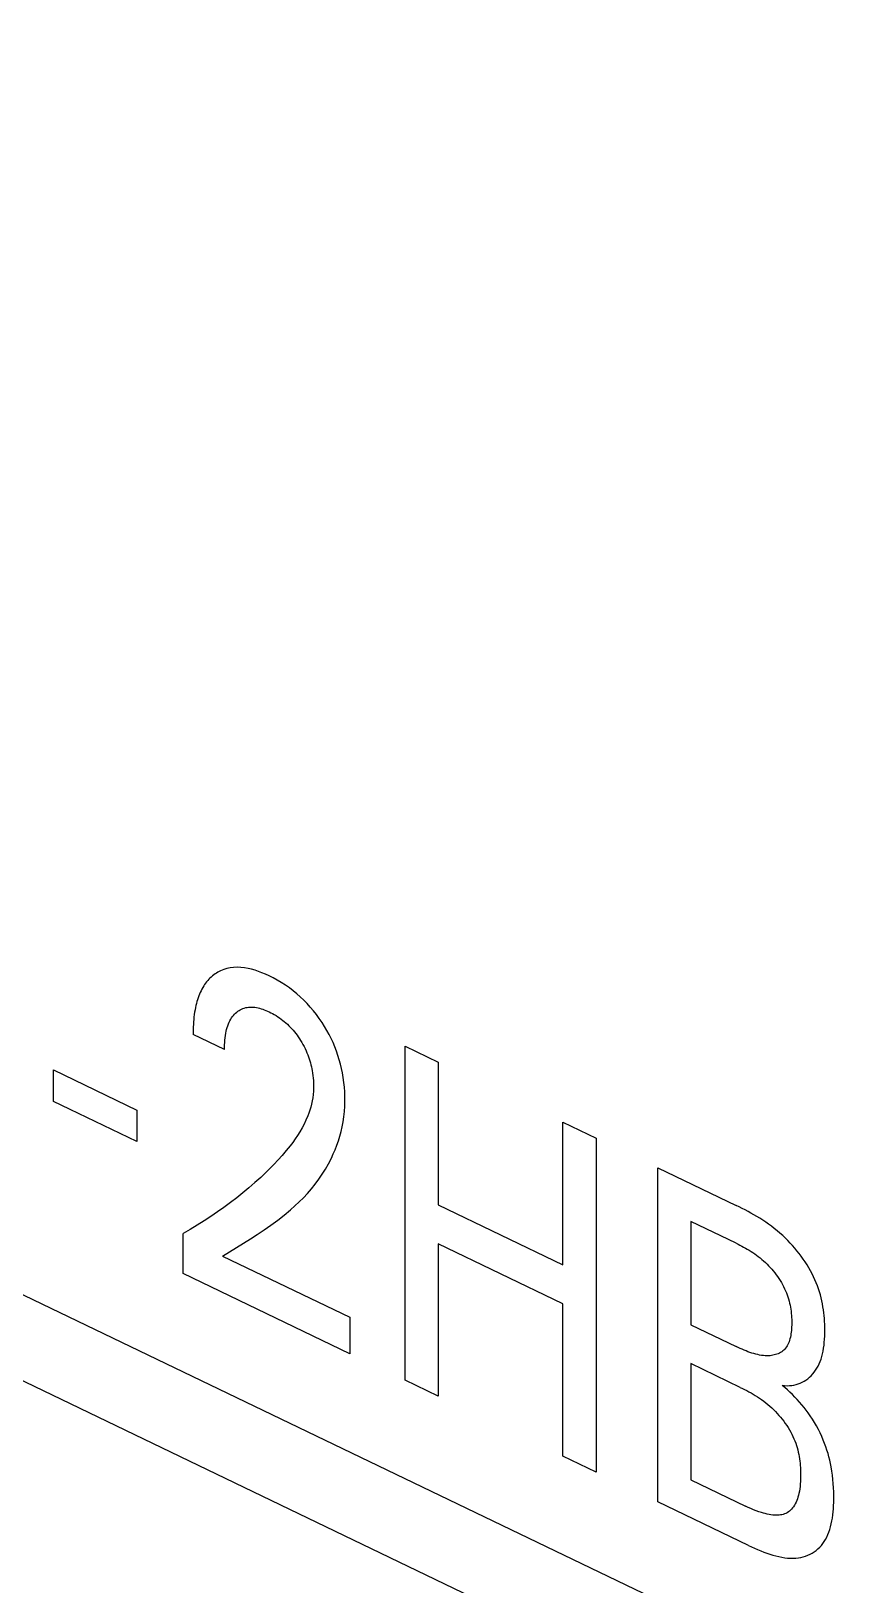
# Model space of a CAD drawing. Extents: x 0 to 420, y 0 to 297.
# Drawn here: x 192.9 to 196.3, y 121.57 to 128.03 of the extents above; entities that cross this region are included whole.
import ezdxf

# ---------------------------------------------------------------- set-up
doc = ezdxf.new("R2010")
doc.units = 0
doc.header["$LTSCALE"] = 23.1
doc.layers.add('40000_ISO', color=7, linetype='CONTINUOUS')

msp = doc.modelspace()

# ---------------------------------------------------------------- linework, layer by layer
at = {"layer": '40000_ISO', "color": 7, "linetype": 'CONTINUOUS'}
for p, q in [((151.239, 142.7894), (204.6505, 117.1157)), ((151.4456, 142.3318), (204.8571, 116.6581)), ((193.6592, 124.109), (193.6539, 124.1048)), ((193.6647, 124.113), (193.6592, 124.109)), ((193.6703, 124.1167), (193.6647, 124.113)), ((193.676, 124.1202), (193.6703, 124.1167)), ((193.6881, 124.1263), (193.676, 124.1202)), ((193.7007, 124.1315), (193.6881, 124.1263)), ((193.7139, 124.1355), (193.7007, 124.1315)), ((193.7276, 124.1385), (193.7139, 124.1355)), ((193.7418, 124.1402), (193.7276, 124.1385)), ((193.7564, 124.1408), (193.7418, 124.1402)), ((193.7715, 124.1402), (193.7564, 124.1408)), ((193.7869, 124.1386), (193.7715, 124.1402)), ((193.8025, 124.1359), (193.7869, 124.1386)), ((193.8167, 124.1326), (193.8025, 124.1359)), ((193.8311, 124.1285), (193.8167, 124.1326)), ((193.8455, 124.1237), (193.8311, 124.1285)), ((193.86, 124.1182), (193.8455, 124.1237)), ((193.8746, 124.1121), (193.86, 124.1182)), ((193.8892, 124.1054), (193.8746, 124.1121)), ((193.6066, 124.0437), (193.6033, 124.0366)), ((193.6102, 124.0506), (193.6066, 124.0437)), ((193.614, 124.0573), (193.6102, 124.0506)), ((193.6177, 124.0634), (193.614, 124.0573)), ((193.6216, 124.0693), (193.6177, 124.0634)), ((193.6256, 124.075), (193.6216, 124.0693)), ((193.6299, 124.0805), (193.6256, 124.075)), ((193.6343, 124.0858), (193.6299, 124.0805)), ((193.639, 124.0909), (193.6343, 124.0858)), ((193.6438, 124.0957), (193.639, 124.0909)), ((193.6487, 124.1004), (193.6438, 124.0957)), ((193.6539, 124.1048), (193.6487, 124.1004)), ((193.9063, 124.0968), (193.8892, 124.1054)), ((193.9234, 124.0875), (193.9063, 124.0968)), ((193.9404, 124.0774), (193.9234, 124.0875)), ((193.9572, 124.0666), (193.9404, 124.0774)), ((193.9739, 124.0548), (193.9572, 124.0666)), ((193.9892, 124.0433), (193.9739, 124.0548)), ((194.0042, 124.031), (193.9892, 124.0433)), ((193.5854, 123.982), (193.5835, 123.9736)), ((193.5874, 123.9902), (193.5854, 123.982)), ((193.5896, 123.9983), (193.5874, 123.9902)), ((193.5919, 124.0063), (193.5896, 123.9983)), ((193.5945, 124.0141), (193.5919, 124.0063)), ((193.5972, 124.0218), (193.5945, 124.0141)), ((193.6002, 124.0293), (193.5972, 124.0218)), ((193.6033, 124.0366), (193.6002, 124.0293)), ((194.0189, 124.018), (194.0042, 124.031)), ((194.0333, 124.0044), (194.0189, 124.018)), ((194.0474, 123.99), (194.0333, 124.0044)), ((194.0608, 123.9752), (194.0474, 123.99)), ((193.5753, 123.9139), (193.5746, 123.9036)), ((193.5762, 123.9241), (193.5753, 123.9139)), ((193.5773, 123.9342), (193.5762, 123.9241)), ((193.5786, 123.9443), (193.5773, 123.9342)), ((193.58, 123.9542), (193.5786, 123.9443)), ((193.5817, 123.964), (193.58, 123.9542)), ((193.5835, 123.9736), (193.5817, 123.964)), ((193.7233, 123.9122), (193.7265, 123.9189)), ((193.7265, 123.9189), (193.7298, 123.9248)), ((193.7298, 123.9248), (193.7333, 123.9304)), ((193.7333, 123.9304), (193.7371, 123.9359)), ((193.7371, 123.9359), (193.7412, 123.941)), ((193.7412, 123.941), (193.7455, 123.9458)), ((193.7455, 123.9458), (193.75, 123.9503)), ((193.75, 123.9503), (193.7549, 123.9545)), ((193.7549, 123.9545), (193.7596, 123.9582)), ((193.7596, 123.9582), (193.7645, 123.9615)), ((193.7645, 123.9615), (193.7697, 123.9645)), ((193.7697, 123.9645), (193.7751, 123.9672)), ((193.7751, 123.9672), (193.7807, 123.9695)), ((193.7807, 123.9695), (193.7865, 123.9715)), ((193.7865, 123.9715), (193.7924, 123.9731)), ((193.7924, 123.9731), (193.7984, 123.9742)), ((193.7984, 123.9742), (193.8046, 123.975)), ((193.8046, 123.975), (193.8108, 123.9755)), ((193.8108, 123.9755), (193.8173, 123.9755)), ((193.8173, 123.9755), (193.8238, 123.9752)), ((193.8238, 123.9752), (193.8305, 123.9746)), ((193.8305, 123.9746), (193.8372, 123.9735)), ((193.8372, 123.9735), (193.8436, 123.9722)), ((193.8436, 123.9722), (193.85, 123.9707)), ((193.85, 123.9707), (193.8565, 123.9688)), ((193.8565, 123.9688), (193.863, 123.9667)), ((193.863, 123.9667), (193.8695, 123.9643)), ((193.8695, 123.9643), (193.8761, 123.9617)), ((193.8761, 123.9617), (193.8827, 123.9589)), ((193.8827, 123.9589), (193.8892, 123.9558)), ((193.8892, 123.9558), (193.8966, 123.9522)), ((193.8966, 123.9522), (193.9039, 123.9484)), ((193.9039, 123.9484), (193.9112, 123.9443)), ((193.9112, 123.9443), (193.9184, 123.9399)), ((193.9184, 123.9399), (193.9256, 123.9353)), ((193.9256, 123.9353), (193.9328, 123.9304)), ((193.9328, 123.9304), (193.9399, 123.9252)), ((193.9399, 123.9252), (193.9465, 123.9202)), ((193.9465, 123.9202), (193.9529, 123.915)), ((193.9529, 123.915), (193.9593, 123.9095)), ((194.0737, 123.9599), (194.0608, 123.9752)), ((194.0862, 123.944), (194.0737, 123.9599)), ((194.0981, 123.9277), (194.0862, 123.944)), ((194.1095, 123.9109), (194.0981, 123.9277)), ((193.5735, 123.8723), (193.5734, 123.8617)), ((193.7039, 123.799), (193.5734, 123.8617)), ((193.5737, 123.8827), (193.5735, 123.8723)), ((193.5741, 123.8932), (193.5737, 123.8827)), ((193.5746, 123.9036), (193.5741, 123.8932)), ((193.7067, 123.8483), (193.708, 123.8577)), ((193.708, 123.8577), (193.7095, 123.867)), ((193.7095, 123.867), (193.7112, 123.875)), ((193.7112, 123.875), (193.7131, 123.8829)), ((193.7131, 123.8829), (193.7152, 123.8905)), ((193.7152, 123.8905), (193.7176, 123.898)), ((193.7176, 123.898), (193.7203, 123.9052)), ((193.7203, 123.9052), (193.7233, 123.9122)), ((193.9593, 123.9095), (193.9656, 123.9039)), ((193.9656, 123.9039), (193.9717, 123.898)), ((193.9717, 123.898), (193.9778, 123.8919)), ((193.9778, 123.8919), (193.9837, 123.8855)), ((193.9837, 123.8855), (193.9894, 123.879)), ((193.9894, 123.879), (193.995, 123.8724)), ((193.995, 123.8724), (194.0004, 123.8655)), ((194.0004, 123.8655), (194.0057, 123.8585)), ((194.0057, 123.8585), (194.0108, 123.8514)), ((194.0108, 123.8514), (194.0157, 123.8441)), ((194.1198, 123.8948), (194.1095, 123.9109)), ((194.1296, 123.8783), (194.1198, 123.8948)), ((194.1388, 123.8616), (194.1296, 123.8783)), ((194.1473, 123.8448), (194.1388, 123.8616)), ((193.7039, 123.799), (193.704, 123.809)), ((193.704, 123.809), (193.7043, 123.819)), ((193.7043, 123.819), (193.7049, 123.8289)), ((193.7049, 123.8289), (193.7056, 123.8386)), ((193.7056, 123.8386), (193.7067, 123.8483)), ((194.0157, 123.8441), (194.0204, 123.8367)), ((194.0204, 123.8367), (194.0255, 123.8284)), ((194.0255, 123.8284), (194.0303, 123.8199)), ((194.0303, 123.8199), (194.0349, 123.8114)), ((194.0349, 123.8114), (194.0392, 123.8028)), ((194.0392, 123.8028), (194.0432, 123.7941)), ((194.0432, 123.7941), (194.047, 123.7854)), ((194.047, 123.7854), (194.0505, 123.7767)), ((194.1553, 123.8278), (194.1473, 123.8448)), ((194.1626, 123.8107), (194.1553, 123.8278)), ((194.1696, 123.7925), (194.1626, 123.8107)), ((194.1759, 123.7744), (194.1696, 123.7925)), ((194.4553, 123.8126), (194.5929, 123.7465)), ((194.4553, 122.4246), (194.4553, 123.8126)), ((194.0505, 123.7767), (194.0536, 123.7684)), ((194.0536, 123.7684), (194.0564, 123.7602)), ((194.0564, 123.7602), (194.0589, 123.752)), ((194.0589, 123.752), (194.0613, 123.7438)), ((194.0613, 123.7438), (194.0634, 123.7356)), ((194.0634, 123.7356), (194.0653, 123.7275)), ((194.0653, 123.7275), (194.067, 123.7193)), ((194.1815, 123.7562), (194.1759, 123.7744)), ((194.1865, 123.7381), (194.1815, 123.7562)), ((194.1908, 123.7201), (194.1865, 123.7381)), ((194.1945, 123.7022), (194.1908, 123.7201)), ((194.5929, 123.7465), (194.5929, 123.1533)), ((192.9938, 123.7144), (193.3403, 123.5478)), ((192.9938, 123.5836), (192.9938, 123.7144)), ((194.067, 123.7193), (194.0686, 123.7113)), ((194.0686, 123.7113), (194.0703, 123.7008)), ((194.0703, 123.7008), (194.0718, 123.6905)), ((194.0718, 123.6905), (194.0729, 123.6802)), ((194.0729, 123.6802), (194.0738, 123.6701)), ((194.0738, 123.6701), (194.0744, 123.6601)), ((194.0744, 123.6601), (194.0746, 123.6502)), ((194.198, 123.6822), (194.1945, 123.7022)), ((194.2007, 123.6624), (194.198, 123.6822)), ((194.2028, 123.6428), (194.2007, 123.6624)), ((194.071, 123.5986), (194.0687, 123.5853)), ((194.0728, 123.6122), (194.071, 123.5986)), ((194.074, 123.6262), (194.0728, 123.6122)), ((194.0746, 123.6405), (194.074, 123.6262)), ((194.0746, 123.6502), (194.0746, 123.6405)), ((194.2042, 123.6235), (194.2028, 123.6428)), ((194.205, 123.6044), (194.2042, 123.6235)), ((194.2051, 123.5856), (194.205, 123.6044)), ((193.3403, 123.417), (192.9938, 123.5836)), ((193.3403, 123.5478), (193.3403, 123.417)), ((194.0547, 123.5352), (194.0502, 123.5235)), ((194.0588, 123.5473), (194.0547, 123.5352)), ((194.0625, 123.5597), (194.0588, 123.5473)), ((194.0658, 123.5723), (194.0625, 123.5597)), ((194.0687, 123.5853), (194.0658, 123.5723)), ((194.2005, 123.52), (194.2029, 123.5414)), ((194.2029, 123.5414), (194.2044, 123.5633)), ((194.2044, 123.5633), (194.2051, 123.5856)), ((194.0264, 123.4732), (194.0173, 123.4576)), ((194.0349, 123.4894), (194.0264, 123.4732)), ((194.0429, 123.5061), (194.0349, 123.4894)), ((194.0502, 123.5235), (194.0429, 123.5061)), ((194.1889, 123.4585), (194.1935, 123.4785)), ((194.1935, 123.4785), (194.1974, 123.4991)), ((194.1974, 123.4991), (194.2005, 123.52)), ((195.1113, 123.4973), (195.2489, 123.4312)), ((195.1113, 122.9041), (195.1113, 123.4973)), ((193.977, 123.3993), (193.9609, 123.379)), ((193.9876, 123.4133), (193.977, 123.3993)), ((193.9979, 123.4277), (193.9876, 123.4133)), ((194.0078, 123.4424), (193.9979, 123.4277)), ((194.0173, 123.4576), (194.0078, 123.4424)), ((194.1641, 123.3829), (194.1712, 123.4011)), ((194.1712, 123.4011), (194.1777, 123.4198)), ((194.1777, 123.4198), (194.1836, 123.4389)), ((194.1836, 123.4389), (194.1889, 123.4585)), ((195.2489, 123.4312), (195.2489, 122.0431)), ((193.9272, 123.3401), (193.9097, 123.3214)), ((193.9442, 123.3593), (193.9272, 123.3401)), ((193.9609, 123.379), (193.9442, 123.3593)), ((194.1366, 123.3246), (194.1485, 123.3479)), ((194.1485, 123.3479), (194.1566, 123.3652)), ((194.1566, 123.3652), (194.1641, 123.3829)), ((193.855, 123.2679), (193.8307, 123.2459)), ((193.8735, 123.2854), (193.855, 123.2679)), ((193.8918, 123.3032), (193.8735, 123.2854)), ((193.9097, 123.3214), (193.8918, 123.3032)), ((194.096, 123.2597), (194.1103, 123.2805)), ((194.1103, 123.2805), (194.1238, 123.3021)), ((194.1238, 123.3021), (194.1366, 123.3246)), ((195.5055, 123.3078), (195.8313, 123.1512)), ((195.5055, 121.9198), (195.5055, 123.3078)), ((193.7807, 123.2036), (193.7551, 123.1832)), ((193.8059, 123.2245), (193.7807, 123.2036)), ((193.8307, 123.2459), (193.8059, 123.2245)), ((194.0491, 123.2015), (194.0654, 123.2202)), ((194.0654, 123.2202), (194.081, 123.2396)), ((194.081, 123.2396), (194.096, 123.2597)), ((193.702, 123.1432), (193.6749, 123.124)), ((193.7288, 123.1629), (193.702, 123.1432)), ((193.7551, 123.1832), (193.7288, 123.1629)), ((193.9788, 123.133), (193.9971, 123.1493)), ((193.9971, 123.1493), (194.015, 123.1661)), ((194.015, 123.1661), (194.0323, 123.1835)), ((194.0323, 123.1835), (194.0491, 123.2015)), ((194.5929, 123.1533), (195.1113, 122.9041)), ((195.8436, 123.1452), (195.8313, 123.1512)), ((195.8559, 123.1391), (195.8436, 123.1452)), ((195.8682, 123.1328), (195.8559, 123.1391)), ((193.6191, 123.0869), (193.5905, 123.0689)), ((193.6475, 123.1054), (193.6191, 123.0869)), ((193.6749, 123.124), (193.6475, 123.1054)), ((193.8974, 123.0693), (193.9252, 123.0897)), ((193.9252, 123.0897), (193.9524, 123.1109)), ((193.9524, 123.1109), (193.9788, 123.133)), ((195.8313, 122.9938), (195.6431, 123.0843)), ((195.6431, 123.0843), (195.6431, 122.6554)), ((195.8805, 123.1262), (195.8682, 123.1328)), ((195.8928, 123.1195), (195.8805, 123.1262)), ((195.9051, 123.1125), (195.8928, 123.1195)), ((195.9174, 123.1052), (195.9051, 123.1125)), ((195.9297, 123.0977), (195.9174, 123.1052)), ((195.9419, 123.0899), (195.9297, 123.0977)), ((195.954, 123.0817), (195.9419, 123.0899)), ((195.9661, 123.0733), (195.954, 123.0817)), ((193.5614, 123.0515), (193.5321, 123.0346)), ((193.5321, 122.8684), (193.5321, 123.0346)), ((193.5905, 123.0689), (193.5614, 123.0515)), ((193.7827, 122.9939), (193.8117, 123.012)), ((193.8117, 123.012), (193.8406, 123.0306)), ((193.8406, 123.0306), (193.8692, 123.0496)), ((193.8692, 123.0496), (193.8974, 123.0693)), ((195.978, 123.0645), (195.9661, 123.0733)), ((195.9899, 123.0554), (195.978, 123.0645)), ((196.0017, 123.0458), (195.9899, 123.0554)), ((196.0133, 123.036), (196.0017, 123.0458)), ((196.0248, 123.0257), (196.0133, 123.036)), ((196.0361, 123.0149), (196.0248, 123.0257)), ((196.046, 123.0051), (196.0361, 123.0149)), ((193.696, 122.941), (193.7537, 122.9761)), ((193.7537, 122.9761), (193.7827, 122.9939)), ((195.1113, 122.7428), (194.5929, 122.9919)), ((194.5929, 122.9919), (194.5929, 122.3584)), ((195.8313, 122.9938), (195.839, 122.9901)), ((195.839, 122.9901), (195.8467, 122.9862)), ((195.8467, 122.9862), (195.8545, 122.9822)), ((195.8545, 122.9822), (195.8622, 122.9781)), ((195.8622, 122.9781), (195.87, 122.9738)), ((195.87, 122.9738), (195.8777, 122.9694)), ((195.8777, 122.9694), (195.8854, 122.9648)), ((195.8854, 122.9648), (195.8931, 122.96)), ((195.8931, 122.96), (195.9008, 122.9551)), ((195.9008, 122.9551), (195.9084, 122.9499)), ((195.9084, 122.9499), (195.9159, 122.9445)), ((196.0558, 122.9949), (196.046, 123.0051)), ((196.0654, 122.9844), (196.0558, 122.9949)), ((196.0748, 122.9736), (196.0654, 122.9844)), ((196.084, 122.9626), (196.0748, 122.9736)), ((196.0929, 122.9514), (196.084, 122.9626)), ((196.1016, 122.9399), (196.0929, 122.9514)), ((193.696, 122.941), (194.2258, 122.6864)), ((195.9159, 122.9445), (195.9234, 122.939)), ((195.9234, 122.939), (195.9308, 122.9332)), ((195.9308, 122.9332), (195.9382, 122.9271)), ((195.9382, 122.9271), (195.9455, 122.9209)), ((195.9455, 122.9209), (195.9526, 122.9143)), ((195.9526, 122.9143), (195.9597, 122.9075)), ((195.9597, 122.9075), (195.9664, 122.9007)), ((195.9664, 122.9007), (195.9729, 122.8936)), ((195.9729, 122.8936), (195.9794, 122.8864)), ((195.9794, 122.8864), (195.9857, 122.8789)), ((196.11, 122.9282), (196.1016, 122.9399)), ((196.1181, 122.9163), (196.11, 122.9282)), ((196.1258, 122.9043), (196.1181, 122.9163)), ((196.1333, 122.8921), (196.1258, 122.9043)), ((196.1403, 122.8798), (196.1333, 122.8921)), ((194.2258, 122.5349), (193.5321, 122.8684)), ((195.9857, 122.8789), (195.9918, 122.8712)), ((195.9918, 122.8712), (195.9977, 122.8634)), ((195.9977, 122.8634), (196.0035, 122.8554)), ((196.0035, 122.8554), (196.009, 122.8473)), ((196.009, 122.8473), (196.0143, 122.8391)), ((196.0143, 122.8391), (196.0193, 122.8307)), ((196.0193, 122.8307), (196.0241, 122.8223)), ((196.0241, 122.8223), (196.0286, 122.8138)), ((196.1469, 122.8674), (196.1403, 122.8798)), ((196.1532, 122.855), (196.1469, 122.8674)), ((196.159, 122.8424), (196.1532, 122.855)), ((196.1643, 122.83), (196.159, 122.8424)), ((196.1691, 122.8175), (196.1643, 122.83)), ((196.1736, 122.805), (196.1691, 122.8175)), ((196.0286, 122.8138), (196.0328, 122.8053)), ((196.0328, 122.8053), (196.0367, 122.7967)), ((196.0367, 122.7967), (196.0402, 122.7882)), ((196.0402, 122.7882), (196.0435, 122.7796)), ((196.0435, 122.7796), (196.0465, 122.771)), ((196.0465, 122.771), (196.0491, 122.7624)), ((196.0491, 122.7624), (196.0515, 122.7538)), ((196.0515, 122.7538), (196.0536, 122.7452)), ((196.1776, 122.7925), (196.1736, 122.805)), ((196.1812, 122.78), (196.1776, 122.7925)), ((196.1845, 122.7675), (196.1812, 122.78)), ((196.1874, 122.7551), (196.1845, 122.7675)), ((196.19, 122.7426), (196.1874, 122.7551)), ((194.2258, 122.6864), (194.2258, 122.5349)), ((195.1113, 122.1093), (195.1113, 122.7428)), ((196.0536, 122.7452), (196.0555, 122.7367)), ((196.0555, 122.7367), (196.0571, 122.7282)), ((196.0571, 122.7282), (196.0585, 122.7197)), ((196.0585, 122.7197), (196.0596, 122.7112)), ((196.0596, 122.7112), (196.0605, 122.7028)), ((196.0605, 122.7028), (196.0613, 122.6944)), ((196.0613, 122.6944), (196.0618, 122.6861)), ((196.1922, 122.7302), (196.19, 122.7426)), ((196.1941, 122.7179), (196.1922, 122.7302)), ((196.1957, 122.7056), (196.1941, 122.7179)), ((196.197, 122.6934), (196.1957, 122.7056)), ((196.1981, 122.6812), (196.197, 122.6934)), ((195.6431, 122.6554), (195.8313, 122.5649)), ((196.0601, 122.6244), (196.0592, 122.6173)), ((196.0609, 122.6315), (196.0601, 122.6244)), ((196.0615, 122.6389), (196.0609, 122.6315)), ((196.0619, 122.6463), (196.0615, 122.6389)), ((196.0618, 122.6861), (196.0621, 122.6778)), ((196.0622, 122.6538), (196.0619, 122.6463)), ((196.0621, 122.6778), (196.0623, 122.6696)), ((196.0623, 122.6614), (196.0622, 122.6538)), ((196.0623, 122.6696), (196.0623, 122.6614)), ((196.1989, 122.6692), (196.1981, 122.6812)), ((196.1995, 122.6572), (196.1989, 122.6692)), ((196.1998, 122.6454), (196.1995, 122.6572)), ((196.1999, 122.6337), (196.1998, 122.6454)), ((196.1998, 122.6205), (196.1999, 122.6337)), ((195.8395, 122.561), (195.8313, 122.5649)), ((195.8477, 122.5573), (195.8395, 122.561)), ((195.8558, 122.5536), (195.8477, 122.5573)), ((196.0367, 122.5584), (196.033, 122.5542)), ((196.0401, 122.5631), (196.0367, 122.5584)), ((196.0433, 122.5681), (196.0401, 122.5631)), ((196.0462, 122.5734), (196.0433, 122.5681)), ((196.0488, 122.579), (196.0462, 122.5734)), ((196.0511, 122.5848), (196.0488, 122.579)), ((196.0532, 122.5909), (196.0511, 122.5848)), ((196.055, 122.5972), (196.0532, 122.5909)), ((196.0566, 122.6037), (196.055, 122.5972)), ((196.058, 122.6104), (196.0566, 122.6037)), ((196.0592, 122.6173), (196.058, 122.6104)), ((196.1927, 122.5461), (196.1948, 122.5579)), ((196.1948, 122.5579), (196.1965, 122.5699)), ((196.1965, 122.5699), (196.1978, 122.5822)), ((196.1978, 122.5822), (196.1988, 122.5948)), ((196.1988, 122.5948), (196.1995, 122.6075)), ((196.1995, 122.6075), (196.1998, 122.6205)), ((195.8484, 122.3953), (195.6431, 122.494)), ((195.6431, 122.494), (195.6431, 122.011)), ((195.864, 122.5501), (195.8558, 122.5536)), ((195.8722, 122.5467), (195.864, 122.5501)), ((195.8804, 122.5435), (195.8722, 122.5467)), ((195.8886, 122.5406), (195.8804, 122.5435)), ((195.8967, 122.5378), (195.8886, 122.5406)), ((195.9048, 122.5353), (195.8967, 122.5378)), ((195.9128, 122.533), (195.9048, 122.5353)), ((195.9208, 122.5311), (195.9128, 122.533)), ((195.9288, 122.5294), (195.9208, 122.5311)), ((195.9366, 122.5281), (195.9288, 122.5294)), ((195.9444, 122.5271), (195.9366, 122.5281)), ((195.9521, 122.5265), (195.9444, 122.5271)), ((195.9597, 122.5263), (195.9521, 122.5265)), ((195.9659, 122.5264), (195.9597, 122.5263)), ((195.972, 122.5268), (195.9659, 122.5264)), ((195.978, 122.5275), (195.972, 122.5268)), ((195.9838, 122.5285), (195.978, 122.5275)), ((195.9896, 122.5297), (195.9838, 122.5285)), ((195.9952, 122.5313), (195.9896, 122.5297)), ((196.0006, 122.5331), (195.9952, 122.5313)), ((196.0059, 122.5352), (196.0006, 122.5331)), ((196.011, 122.5377), (196.0059, 122.5352)), ((196.0159, 122.5404), (196.011, 122.5377)), ((196.0205, 122.5434), (196.0159, 122.5404)), ((196.0249, 122.5467), (196.0205, 122.5434)), ((196.0291, 122.5503), (196.0249, 122.5467)), ((196.033, 122.5542), (196.0291, 122.5503)), ((196.1717, 122.4835), (196.1761, 122.4927)), ((196.1761, 122.4927), (196.1802, 122.5022)), ((196.1802, 122.5022), (196.184, 122.5127)), ((196.184, 122.5127), (196.1874, 122.5235)), ((196.1874, 122.5235), (196.1903, 122.5346)), ((196.1903, 122.5346), (196.1927, 122.5461)), ((196.121, 122.4254), (196.1287, 122.431)), ((196.1287, 122.431), (196.136, 122.4371)), ((196.136, 122.4371), (196.143, 122.4437)), ((196.143, 122.4437), (196.1495, 122.4508)), ((196.1495, 122.4508), (196.1557, 122.4583)), ((196.1557, 122.4583), (196.1614, 122.4663)), ((196.1614, 122.4663), (196.1667, 122.4747)), ((196.1667, 122.4747), (196.1717, 122.4835)), ((194.5929, 122.3584), (194.4553, 122.4246)), ((195.8484, 122.3953), (195.8573, 122.391)), ((195.8573, 122.391), (195.8662, 122.3865)), ((195.8662, 122.3865), (195.8751, 122.3819)), ((195.8751, 122.3819), (195.8841, 122.3771)), ((195.8841, 122.3771), (195.893, 122.3721)), ((195.893, 122.3721), (195.9019, 122.367)), ((195.9019, 122.367), (195.9108, 122.3616)), ((196.0334, 122.3942), (196.0224, 122.4032)), ((196.0224, 122.4032), (196.0327, 122.4023)), ((196.0327, 122.4023), (196.0428, 122.402)), ((196.0443, 122.3849), (196.0334, 122.3942)), ((196.0428, 122.402), (196.0527, 122.4023)), ((196.055, 122.3752), (196.0443, 122.3849)), ((196.0527, 122.4023), (196.0622, 122.4033)), ((196.0655, 122.3651), (196.055, 122.3752)), ((196.0622, 122.4033), (196.0715, 122.4048)), ((196.0755, 122.355), (196.0655, 122.3651)), ((196.0715, 122.4048), (196.0805, 122.4069)), ((196.0805, 122.4069), (196.0892, 122.4096)), ((196.0892, 122.4096), (196.0976, 122.4128)), ((196.0976, 122.4128), (196.1057, 122.4165)), ((196.1057, 122.4165), (196.1135, 122.4207)), ((196.1135, 122.4207), (196.121, 122.4254)), ((195.9108, 122.3616), (195.9197, 122.356)), ((195.9197, 122.356), (195.9285, 122.3502)), ((195.9285, 122.3502), (195.9372, 122.3441)), ((195.9372, 122.3441), (195.9459, 122.3377)), ((195.9459, 122.3377), (195.9545, 122.3311)), ((195.9545, 122.3311), (195.963, 122.3242)), ((195.963, 122.3242), (195.9714, 122.3171)), ((195.9714, 122.3171), (195.9797, 122.3096)), ((195.9797, 122.3096), (195.9879, 122.3018)), ((195.9879, 122.3018), (195.9951, 122.2944)), ((196.0854, 122.3447), (196.0755, 122.355)), ((196.0951, 122.334), (196.0854, 122.3447)), ((196.1045, 122.3231), (196.0951, 122.334)), ((196.1136, 122.312), (196.1045, 122.3231)), ((196.1225, 122.3006), (196.1136, 122.312)), ((196.131, 122.289), (196.1225, 122.3006)), ((195.9951, 122.2944), (196.0023, 122.2868)), ((196.0023, 122.2868), (196.0093, 122.2789)), ((196.0093, 122.2789), (196.0161, 122.2708)), ((196.0161, 122.2708), (196.0228, 122.2625)), ((196.0228, 122.2625), (196.0293, 122.2541)), ((196.0293, 122.2541), (196.0355, 122.2454)), ((196.0355, 122.2454), (196.0415, 122.2367)), ((196.0415, 122.2367), (196.0472, 122.2278)), ((196.1393, 122.2772), (196.131, 122.289)), ((196.1484, 122.2633), (196.1393, 122.2772)), ((196.1571, 122.2493), (196.1484, 122.2633)), ((196.1653, 122.235), (196.1571, 122.2493)), ((196.1731, 122.2205), (196.1653, 122.235)), ((196.0472, 122.2278), (196.0527, 122.2187)), ((196.0527, 122.2187), (196.0579, 122.2096)), ((196.0579, 122.2096), (196.0628, 122.2004)), ((196.0628, 122.2004), (196.0673, 122.1912)), ((196.0673, 122.1912), (196.0715, 122.1819)), ((196.0715, 122.1819), (196.0754, 122.1726)), ((196.0754, 122.1726), (196.0789, 122.1633)), ((196.1804, 122.2059), (196.1731, 122.2205)), ((196.1873, 122.1912), (196.1804, 122.2059)), ((196.1936, 122.1764), (196.1873, 122.1912)), ((196.1991, 122.1625), (196.1936, 122.1764)), ((195.2489, 122.0431), (195.1113, 122.1093)), ((196.0789, 122.1633), (196.082, 122.1539)), ((196.082, 122.1539), (196.0849, 122.1446)), ((196.0849, 122.1446), (196.0874, 122.1353)), ((196.0874, 122.1353), (196.0897, 122.126)), ((196.0897, 122.126), (196.0917, 122.1167)), ((196.0917, 122.1167), (196.0934, 122.1075)), ((196.0934, 122.1075), (196.0949, 122.0983)), ((196.2042, 122.1485), (196.1991, 122.1625)), ((196.2088, 122.1345), (196.2042, 122.1485)), ((196.2131, 122.1205), (196.2088, 122.1345)), ((196.2169, 122.1066), (196.2131, 122.1205)), ((196.2204, 122.0928), (196.2169, 122.1066)), ((196.0949, 122.0983), (196.0961, 122.0891)), ((196.0961, 122.0891), (196.0971, 122.08)), ((196.0971, 122.08), (196.0979, 122.071)), ((196.0979, 122.071), (196.0986, 122.062)), ((196.0986, 122.062), (196.099, 122.0532)), ((196.099, 122.0532), (196.0993, 122.0444)), ((196.0993, 122.0444), (196.0994, 122.0357)), ((196.2234, 122.079), (196.2204, 122.0928)), ((196.2262, 122.0653), (196.2234, 122.079)), ((196.2292, 122.0475), (196.2262, 122.0653)), ((196.2317, 122.0299), (196.2292, 122.0475)), ((195.6431, 122.011), (195.8705, 121.9017)), ((196.0968, 121.9837), (196.0955, 121.9738)), ((196.0978, 121.9937), (196.0968, 121.9837)), ((196.0986, 122.004), (196.0978, 121.9937)), ((196.0991, 122.0144), (196.0986, 122.004)), ((196.0994, 122.0249), (196.0991, 122.0144)), ((196.0994, 122.0357), (196.0994, 122.0249)), ((196.2336, 122.0125), (196.2317, 122.0299)), ((196.2351, 121.9951), (196.2336, 122.0125)), ((196.2361, 121.978), (196.2351, 121.9951)), ((196.2367, 121.9609), (196.2361, 121.978)), ((195.8827, 121.7385), (195.5055, 121.9198)), ((196.0802, 121.918), (196.077, 121.9114)), ((196.0831, 121.9249), (196.0802, 121.918)), ((196.0857, 121.932), (196.0831, 121.9249)), ((196.088, 121.9394), (196.0857, 121.932)), ((196.0901, 121.9469), (196.088, 121.9394)), ((196.092, 121.9546), (196.0901, 121.9469)), ((196.0939, 121.9641), (196.092, 121.9546)), ((196.0955, 121.9738), (196.0939, 121.9641)), ((196.2362, 121.9038), (196.2367, 121.9171)), ((196.237, 121.9439), (196.2367, 121.9609)), ((196.2367, 121.9171), (196.237, 121.9305)), ((196.237, 121.9305), (196.237, 121.9439)), ((195.8816, 121.8965), (195.8705, 121.9017)), ((195.8927, 121.8916), (195.8816, 121.8965)), ((195.9037, 121.8869), (195.8927, 121.8916)), ((195.9147, 121.8826), (195.9037, 121.8869)), ((195.9257, 121.8786), (195.9147, 121.8826)), ((195.9367, 121.8749), (195.9257, 121.8786)), ((195.9446, 121.8726), (195.9367, 121.8749)), ((195.9524, 121.8704), (195.9446, 121.8726)), ((195.9602, 121.8686), (195.9524, 121.8704)), ((195.9679, 121.867), (195.9602, 121.8686)), ((195.9756, 121.8657), (195.9679, 121.867)), ((195.9832, 121.8647), (195.9756, 121.8657)), ((195.9906, 121.8641), (195.9832, 121.8647)), ((195.997, 121.8638), (195.9906, 121.8641)), ((196.0033, 121.8639), (195.997, 121.8638)), ((196.0094, 121.8642), (196.0033, 121.8639)), ((196.0154, 121.8649), (196.0094, 121.8642)), ((196.0213, 121.866), (196.0154, 121.8649)), ((196.0269, 121.8674), (196.0213, 121.866)), ((196.0324, 121.8692), (196.0269, 121.8674)), ((196.038, 121.8715), (196.0324, 121.8692)), ((196.0433, 121.8743), (196.038, 121.8715)), ((196.0483, 121.8775), (196.0433, 121.8743)), ((196.0531, 121.8812), (196.0483, 121.8775)), ((196.0577, 121.8851), (196.0531, 121.8812)), ((196.0619, 121.8895), (196.0577, 121.8851)), ((196.0659, 121.8942), (196.0619, 121.8895)), ((196.0696, 121.8991), (196.0659, 121.8942)), ((196.0735, 121.9051), (196.0696, 121.8991)), ((196.077, 121.9114), (196.0735, 121.9051)), ((196.2293, 121.84), (196.2313, 121.8523)), ((196.2313, 121.8523), (196.233, 121.8649)), ((196.233, 121.8649), (196.2344, 121.8776)), ((196.2344, 121.8776), (196.2355, 121.8906)), ((196.2355, 121.8906), (196.2362, 121.9038)), ((196.2084, 121.7731), (196.213, 121.7832)), ((196.213, 121.7832), (196.2171, 121.7938)), ((196.2171, 121.7938), (196.2208, 121.8049)), ((196.2208, 121.8049), (196.224, 121.8162)), ((196.224, 121.8162), (196.2269, 121.8279)), ((196.2269, 121.8279), (196.2293, 121.84)), ((195.8827, 121.7385), (195.8952, 121.7325)), ((195.8952, 121.7325), (195.9079, 121.7268)), ((195.9079, 121.7268), (195.9206, 121.7212)), ((195.9206, 121.7212), (195.9333, 121.716)), ((196.1638, 121.7174), (196.1714, 121.7237)), ((196.1714, 121.7237), (196.1787, 121.7306)), ((196.1787, 121.7306), (196.1854, 121.7379)), ((196.1854, 121.7379), (196.1918, 121.7458)), ((196.1918, 121.7458), (196.1976, 121.7541)), ((196.1976, 121.7541), (196.2033, 121.7633)), ((196.2033, 121.7633), (196.2084, 121.7731)), ((195.9333, 121.716), (195.946, 121.711)), ((195.946, 121.711), (195.9586, 121.7064)), ((195.9586, 121.7064), (195.9712, 121.7021)), ((195.9712, 121.7021), (195.9838, 121.6982)), ((195.9838, 121.6982), (195.9963, 121.6948)), ((195.9963, 121.6948), (196.0087, 121.6918)), ((196.0087, 121.6918), (196.0209, 121.6893)), ((196.0209, 121.6893), (196.033, 121.6874)), ((196.033, 121.6874), (196.0449, 121.686)), ((196.0449, 121.686), (196.0567, 121.6852)), ((196.0567, 121.6852), (196.0682, 121.6851)), ((196.0682, 121.6851), (196.0795, 121.6856)), ((196.0795, 121.6856), (196.09, 121.6868)), ((196.09, 121.6868), (196.1003, 121.6885)), ((196.1003, 121.6885), (196.1103, 121.6909)), ((196.1103, 121.6909), (196.12, 121.6939)), ((196.12, 121.6939), (196.1295, 121.6975)), ((196.1295, 121.6975), (196.1386, 121.7016)), ((196.1386, 121.7016), (196.1474, 121.7063)), ((196.1474, 121.7063), (196.1558, 121.7116)), ((196.1558, 121.7116), (196.1638, 121.7174))]:
    msp.add_line(p, q, dxfattribs=at)

doc.saveas('drawing.dxf')
